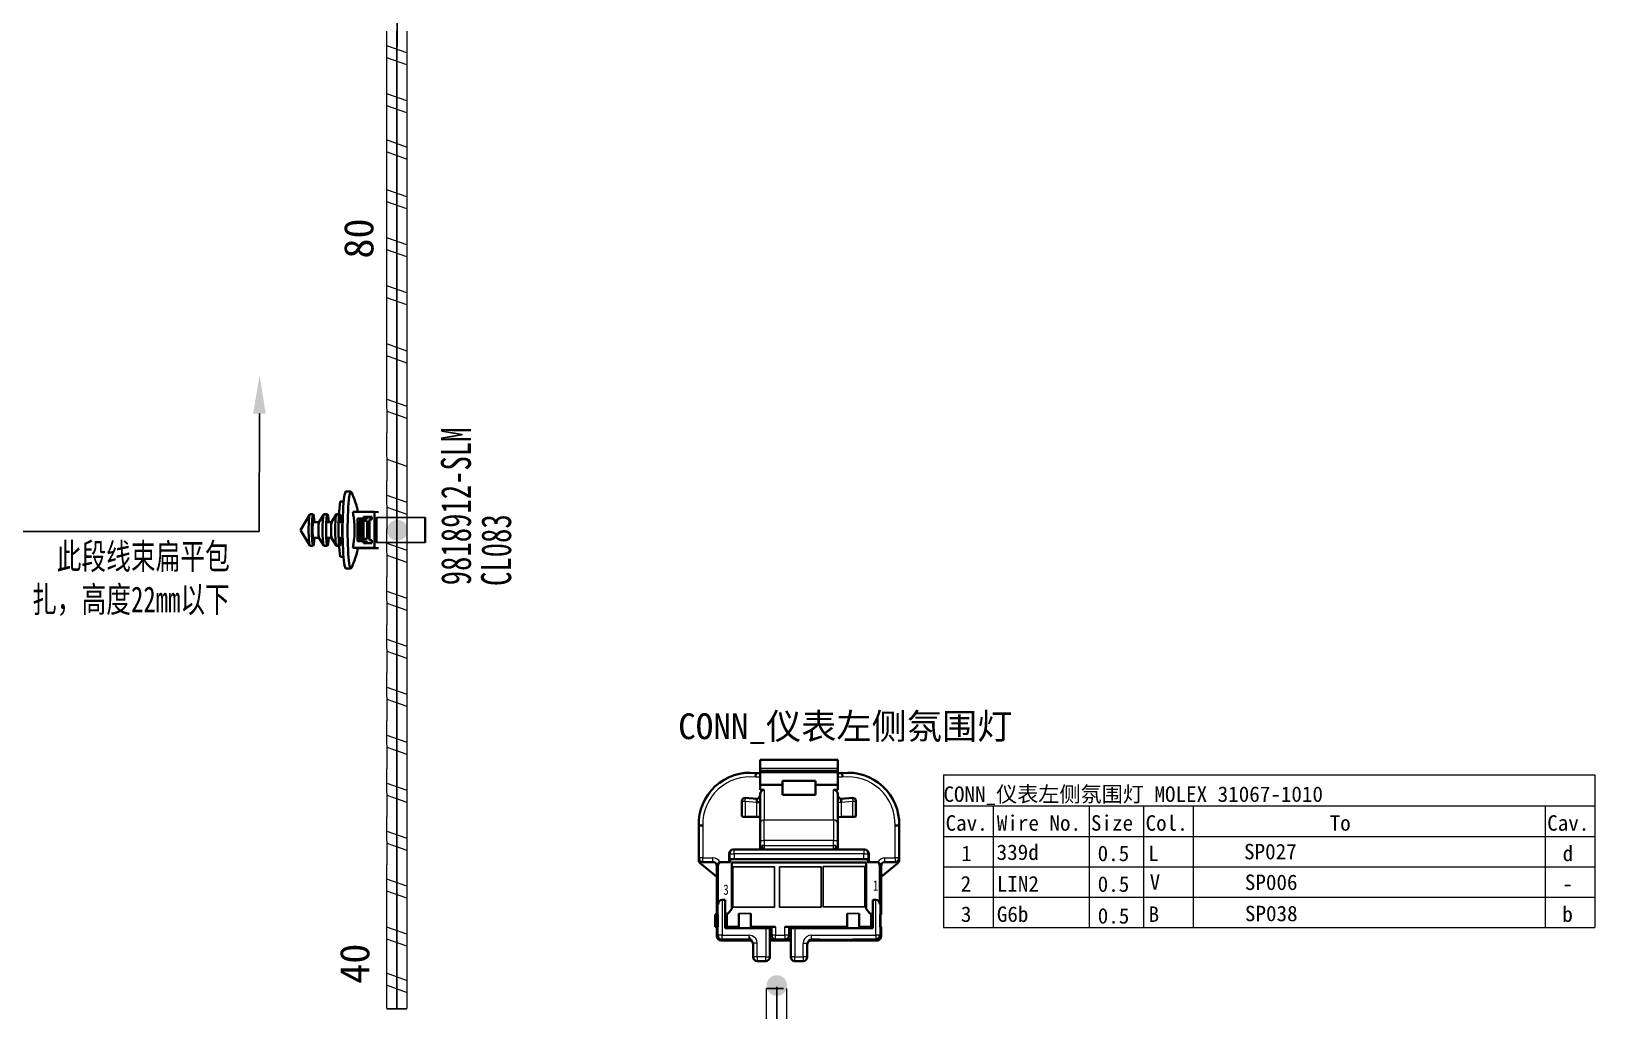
# Model space of a CAD drawing. Header units: millimetres. Extents: x 17 to 3784, y 12 to 1382.
# Drawn here: x 1144.3 to 1221, y 663.1 to 711.2 of the extents above; entities that cross this region are included whole.
import ezdxf
from ezdxf import colors
from ezdxf.entities.mleader import LeaderData, LeaderLine
from ezdxf.math import Vec2, Vec3

# ---------------------------------------------------------------- set-up
doc = ezdxf.new("R2010")
doc.units = ezdxf.units.MM
doc.layers.add('ENT', color=7, linetype='Continuous', lineweight=18)
doc.layers.add('粗实线层', color=7, linetype='Continuous', lineweight=35)
doc.styles.add('FangSong_GB2312_Style', font='simfang.ttf')
doc.styles.add('foton', font='', dxfattribs={"width": 0.7})
doc.styles.add('样式 2', font='', dxfattribs={"width": 0.75})
doc.styles.get('foton').set_extended_font_data('宋体')
doc.styles.get('样式 2').set_extended_font_data('宋体')

msp = doc.modelspace()

# ---------------------------------------------------------------- hatches: boundary and pattern name
h = msp.add_hatch(color=0)
edge = h.paths.add_edge_path(flags=0)
edge.add_arc((1162.274, 686.705), 0.507, 180, 540)
h = msp.add_hatch(color=0)
edge = h.paths.add_edge_path(flags=0)
edge.add_arc((1180.88, 664.372), 0.507, 180, 540)

# ---------------------------------------------------------------- linework, layer by layer
at = {"color": 0, "lineweight": 35, "ltscale": 0.027679}
for p, q in [((1159.991, 688.598), (1159.746, 688.598)), ((1159.991, 684.833), (1159.746, 684.833))]:
    msp.add_line(p, q, dxfattribs=at)
at = {"color": 0, "lineweight": 35, "ltscale": 0.100609}
msp.add_line((1157.518, 686.716), (1157.972, 687.483), dxfattribs=at)
at = {"color": 0, "lineweight": 35, "ltscale": 0.017883}
for p, q in [((1157.982, 687.491), (1158.141, 687.491)), ((1157.982, 685.94), (1158.141, 685.94))]:
    msp.add_line(p, q, dxfattribs=at)
at = {"color": 0, "lineweight": 35, "ltscale": 0.032245}
for p, q in [((1158.141, 687.097), (1158.426, 687.097)), ((1158.141, 686.335), (1158.426, 686.335))]:
    msp.add_line(p, q, dxfattribs=at)
at = {"color": 0, "lineweight": 35, "ltscale": 0.051179}
for p, q in [((1158.424, 687.093), (1158.655, 687.483)), ((1158.424, 686.339), (1158.655, 685.949))]:
    msp.add_line(p, q, dxfattribs=at)
at = {"color": 0, "lineweight": 35, "ltscale": 0.019769}
for p, q in [((1158.665, 687.491), (1158.84, 687.491)), ((1158.665, 685.94), (1158.84, 685.94))]:
    msp.add_line(p, q, dxfattribs=at)
at = {"color": 0, "lineweight": 35, "ltscale": 0.029858}
for p, q in [((1158.781, 687.097), (1159.046, 687.097)), ((1158.781, 686.335), (1159.046, 686.335))]:
    msp.add_line(p, q, dxfattribs=at)
at = {"color": 0, "lineweight": 35, "ltscale": 0.051177}
msp.add_line((1159.043, 687.093), (1159.274, 687.483), dxfattribs=at)
at = {"color": 0, "lineweight": 35, "ltscale": 0.01853}
msp.add_line((1159.284, 687.491), (1159.448, 687.491), dxfattribs=at)
at = {"color": 0, "lineweight": 35, "ltscale": 0.02207}
for p, q in [((1159.39, 687.097), (1159.585, 687.097)), ((1159.39, 686.335), (1159.585, 686.335))]:
    msp.add_line(p, q, dxfattribs=at)
at = {"color": 0, "lineweight": 35, "ltscale": 0.120856}
for p, q in [((1161.152, 687.606), (1160.081, 687.606)), ((1161.151, 685.834), (1160.08, 685.834))]:
    msp.add_line(p, q, dxfattribs=at)
at = {"color": 0, "lineweight": 35, "ltscale": 0.032373}
for p, q in [((1160.313, 687.274), (1160.6, 687.274)), ((1160.506, 687.265), (1160.793, 687.265))]:
    msp.add_line(p, q, dxfattribs=at)
at = {"color": 0, "lineweight": 35, "ltscale": 0.021804}
for p, q in [((1160.506, 687.265), (1160.313, 687.274)), ((1160.793, 687.354), (1160.6, 687.362)), ((1160.793, 687.265), (1160.6, 687.274)), ((1161.152, 687.606), (1161.345, 687.598)), ((1160.793, 686.158), (1160.6, 686.166)), ((1161.151, 685.834), (1161.344, 685.826))]:
    msp.add_line(p, q, dxfattribs=at)
at = {"color": 0, "lineweight": 35, "ltscale": 0.124999}
msp.add_line((1160.313, 686.166), (1160.313, 687.274), dxfattribs=at)
at = {"color": 0, "lineweight": 35, "ltscale": 0.009468}
msp.add_line((1160.474, 687.161), (1160.39, 687.16), dxfattribs=at)
at = {"color": 0, "lineweight": 35, "ltscale": 0.1}
for p, q in [((1160.39, 687.16), (1160.39, 686.274)), ((1160.784, 687.163), (1160.784, 686.277))]:
    msp.add_line(p, q, dxfattribs=at)
at = {"color": 0, "lineweight": 35, "ltscale": 0.099998}
for p, q in [((1160.474, 687.164), (1160.474, 686.278)), ((1160.584, 687.164), (1160.584, 686.278))]:
    msp.add_line(p, q, dxfattribs=at)
at = {"color": 0, "lineweight": 35, "ltscale": 0.012451}
for p, q in [((1160.584, 687.164), (1160.474, 687.164)), ((1161.019, 687.229), (1160.909, 687.229)), ((1160.584, 686.278), (1160.474, 686.278)), ((1161.019, 686.21), (1160.908, 686.21))]:
    msp.add_line(p, q, dxfattribs=at)
at = {"color": 0, "lineweight": 35, "ltscale": 0.01149}
msp.add_line((1160.506, 687.164), (1160.506, 687.265), dxfattribs=at)
at = {"color": 0, "lineweight": 35, "ltscale": 0.002181}
for p, q in [((1160.604, 687.163), (1160.584, 687.164)), ((1160.603, 686.277), (1160.584, 686.278))]:
    msp.add_line(p, q, dxfattribs=at)
at = {"color": 0, "lineweight": 35, "ltscale": 0.010001}
for p, q in [((1160.6, 687.362), (1160.6, 687.274)), ((1160.6, 686.166), (1160.599, 686.078))]:
    msp.add_line(p, q, dxfattribs=at)
at = {"color": 0, "lineweight": 35, "ltscale": 0.047321}
for p, q in [((1160.6, 687.362), (1161.019, 687.362)), ((1160.599, 686.078), (1161.019, 686.078))]:
    msp.add_line(p, q, dxfattribs=at)
at = {"color": 0, "lineweight": 35, "ltscale": 0.099999}
for p, q in [((1160.604, 687.163), (1160.603, 686.277)), ((1160.78, 687.163), (1160.78, 686.277))]:
    msp.add_line(p, q, dxfattribs=at)
at = {"color": 0, "lineweight": 35, "ltscale": 0.019922}
for p, q in [((1160.78, 687.163), (1160.604, 687.163)), ((1160.78, 686.277), (1160.603, 686.277))]:
    msp.add_line(p, q, dxfattribs=at)
at = {"color": 0, "lineweight": 35, "ltscale": 0.000439834}
msp.add_line((1160.784, 687.163), (1160.78, 687.163), dxfattribs=at)
at = {"color": 0, "lineweight": 35, "ltscale": 0.025537}
msp.add_line((1160.793, 687.354), (1161.019, 687.354), dxfattribs=at)
at = {"color": 0, "lineweight": 35, "ltscale": 0.01}
msp.add_line((1160.793, 687.354), (1160.793, 687.265), dxfattribs=at)
at = {"color": 0, "lineweight": 35, "ltscale": 0.114999}
msp.add_line((1160.908, 686.21), (1160.909, 687.229), dxfattribs=at)
at = {"color": 0, "lineweight": 35, "ltscale": 0.014999}
msp.add_line((1161.019, 687.229), (1161.019, 687.362), dxfattribs=at)
at = {"color": 0, "lineweight": 35, "ltscale": 0.199999}
msp.add_line((1161.152, 687.606), (1161.151, 685.834), dxfattribs=at)
at = {"color": 0, "lineweight": 35, "ltscale": 0.137499}
for p, q in [((1161.239, 687.326), (1161.238, 686.107)), ((1163.628, 687.329), (1163.628, 686.107))]:
    msp.add_line(p, q, dxfattribs=at)
at = {"color": 0}
for p, q in [((1163.628, 687.329), (1161.239, 687.326)), ((1163.628, 686.107), (1161.238, 686.107)), ((1179.016, 667.9), (1179.603, 667.9)), ((1184.327, 667.9), (1184.913, 667.9))]:
    msp.add_line(p, q, dxfattribs=at)
at = {"color": 0, "lineweight": 35, "ltscale": 0.10061}
msp.add_line((1157.518, 686.716), (1157.972, 685.949), dxfattribs=at)
at = {"color": 0, "lineweight": 35, "ltscale": 0.051178}
msp.add_line((1159.043, 686.339), (1159.274, 685.949), dxfattribs=at)
at = {"color": 0, "lineweight": 35, "ltscale": 0.018536}
msp.add_line((1159.284, 685.94), (1159.448, 685.94), dxfattribs=at)
at = {"color": 0, "lineweight": 35, "ltscale": 0.032379}
msp.add_line((1160.313, 686.166), (1160.6, 686.166), dxfattribs=at)
at = {"color": 0, "lineweight": 35, "ltscale": 0.113794}
msp.add_line((1160.336, 685.826), (1161.344, 685.826), dxfattribs=at)
at = {"color": 0, "lineweight": 35, "ltscale": 0.010273}
msp.add_line((1160.481, 686.275), (1160.39, 686.274), dxfattribs=at)
at = {"color": 0, "lineweight": 35, "ltscale": 0.004356}
msp.add_line((1160.39, 686.274), (1160.428, 686.272), dxfattribs=at)
at = {"color": 0, "lineweight": 35, "ltscale": 0.023842}
msp.add_line((1160.428, 686.272), (1160.64, 686.274), dxfattribs=at)
at = {"color": 0, "lineweight": 35, "ltscale": 0.001513}
msp.add_line((1160.474, 686.278), (1160.487, 686.275), dxfattribs=at)
at = {"color": 0, "lineweight": 35, "ltscale": 0.012045}
msp.add_line((1160.506, 686.166), (1160.506, 686.273), dxfattribs=at)
at = {"color": 0, "lineweight": 35, "ltscale": 0.018183}
msp.add_line((1160.623, 686.276), (1160.784, 686.277), dxfattribs=at)
at = {"color": 0, "lineweight": 35, "ltscale": 0.002853}
msp.add_line((1160.648, 686.275), (1160.623, 686.276), dxfattribs=at)
at = {"color": 0, "lineweight": 35, "ltscale": 0.000439867}
msp.add_line((1160.784, 686.277), (1160.78, 686.277), dxfattribs=at)
at = {"color": 0, "lineweight": 35, "ltscale": 0.009064}
for p, q in [((1160.793, 686.158), (1160.792, 686.078)), ((1178.492, 667.9), (1178.668, 668.136)), ((1185.262, 668.136), (1185.437, 667.9))]:
    msp.add_line(p, q, dxfattribs=at)
at = {"color": 0, "lineweight": 35, "ltscale": 0.012463}
msp.add_line((1161.019, 686.206), (1160.908, 686.21), dxfattribs=at)
at = {"color": 0, "lineweight": 35, "ltscale": 0.015}
msp.add_line((1161.019, 686.078), (1161.019, 686.21), dxfattribs=at)
at = {"color": 0, "lineweight": 35, "ltscale": 0.013396}
for p, q in [((1180.061, 675.017), (1180.061, 675.451)), ((1183.868, 675.451), (1183.868, 675.017))]:
    msp.add_line(p, q, dxfattribs=at)
at = {"color": 0, "lineweight": 35, "ltscale": 0.1175}
for p, q in [((1180.061, 675.451), (1183.868, 675.451)), ((1180.061, 674.898), (1183.868, 674.898)), ((1183.868, 674.832), (1180.061, 674.832))]:
    msp.add_line(p, q, dxfattribs=at)
at = {"color": 0, "lineweight": 35, "ltscale": 0.003671}
for p, q in [((1180.061, 675.017), (1180.061, 674.898)), ((1183.868, 674.898), (1183.868, 675.017))]:
    msp.add_line(p, q, dxfattribs=at)
at = {"color": 0, "lineweight": 13, "ltscale": 0.1175}
msp.add_line((1183.868, 675.017), (1180.061, 675.017), dxfattribs=at)
at = {"color": 0, "lineweight": 35, "ltscale": 0.002043}
for p, q in [((1180.061, 674.898), (1180.061, 674.832)), ((1183.868, 674.832), (1183.868, 674.898))]:
    msp.add_line(p, q, dxfattribs=at)
at = {"color": 0, "lineweight": 35, "ltscale": 0.001155}
for p, q in [((1180.061, 674.832), (1180.061, 674.795)), ((1183.868, 674.795), (1183.868, 674.832))]:
    msp.add_line(p, q, dxfattribs=at)
at = {"color": 0, "lineweight": 35, "ltscale": 0.00626}
for p, q in [((1179.847, 674.795), (1179.836, 674.592)), ((1184.082, 674.795), (1184.094, 674.592))]:
    msp.add_line(p, q, dxfattribs=at)
at = {"color": 0, "lineweight": 13, "ltscale": 0.006956}
for p, q in [((1180.061, 674.592), (1179.836, 674.592)), ((1184.094, 674.592), (1183.868, 674.592))]:
    msp.add_line(p, q, dxfattribs=at)
at = {"color": 0, "lineweight": 35, "ltscale": 0.006596}
for p, q in [((1179.847, 674.795), (1180.061, 674.795)), ((1183.868, 674.795), (1184.082, 674.795))]:
    msp.add_line(p, q, dxfattribs=at)
at = {"color": 0, "lineweight": 35, "ltscale": 0.00625}
for p, q in [((1180.061, 674.795), (1180.061, 674.592)), ((1183.868, 674.592), (1183.868, 674.795)), ((1180.061, 673.968), (1180.264, 673.968)), ((1183.666, 673.968), (1183.868, 673.968)), ((1180.061, 671.242), (1180.061, 671.039)), ((1183.868, 671.039), (1183.868, 671.242)), ((1178.788, 670.569), (1178.586, 670.569)), ((1185.344, 670.569), (1185.141, 670.569)), ((1181.56, 667.192), (1181.762, 667.192))]:
    msp.add_line(p, q, dxfattribs=at)
at = {"color": 0, "lineweight": 35, "ltscale": 0.019273}
for p, q in [((1180.061, 674.592), (1180.061, 673.968)), ((1183.868, 673.968), (1183.868, 674.592))]:
    msp.add_line(p, q, dxfattribs=at)
at = {"color": 0, "lineweight": 35, "ltscale": 0.033751}
msp.add_line((1181.155, 674.218), (1180.061, 674.218), dxfattribs=at)
at = {"color": 0, "lineweight": 35, "ltscale": 0.006031}
for p, q in [((1181.155, 674.218), (1181.155, 674.414)), ((1182.775, 674.414), (1182.775, 674.218))]:
    msp.add_line(p, q, dxfattribs=at)
at = {"color": 0, "lineweight": 35, "ltscale": 0.05}
for p, q in [((1182.775, 674.414), (1181.155, 674.414)), ((1181.155, 673.727), (1182.775, 673.727)), ((1182.994, 666.585), (1184.614, 666.585))]:
    msp.add_line(p, q, dxfattribs=at)
at = {"color": 0, "lineweight": 35, "ltscale": 0.015164}
for p, q in [((1181.155, 673.727), (1181.155, 674.218)), ((1182.775, 674.218), (1182.775, 673.727))]:
    msp.add_line(p, q, dxfattribs=at)
at = {"color": 0, "lineweight": 35, "ltscale": 0.033749}
msp.add_line((1182.775, 674.218), (1183.868, 674.218), dxfattribs=at)
at = {"color": 0, "lineweight": 35, "ltscale": 0.023225}
for p, q in [((1179.171, 672.665), (1179.171, 673.418)), ((1184.758, 673.418), (1184.758, 672.665))]:
    msp.add_line(p, q, dxfattribs=at)
at = {"color": 0, "lineweight": 13, "ltscale": 0.000535583}
for p, q in [((1179.171, 673.418), (1179.189, 673.418)), ((1184.741, 673.418), (1184.758, 673.418))]:
    msp.add_line(p, q, dxfattribs=at)
at = {"color": 0, "lineweight": 13, "ltscale": 0.004352}
for p, q in [((1179.189, 673.418), (1179.33, 673.418)), ((1179.33, 673.418), (1179.342, 673.558)), ((1184.588, 673.558), (1184.6, 673.418)), ((1184.6, 673.418), (1184.741, 673.418))]:
    msp.add_line(p, q, dxfattribs=at)
at = {"color": 0, "lineweight": 35, "ltscale": 0.000785726}
msp.add_line((1179.233, 673.542), (1179.215, 673.525), dxfattribs=at)
at = {"color": 0, "lineweight": 13, "ltscale": 0.023687}
for p, q in [((1179.33, 673.418), (1179.33, 672.65)), ((1184.6, 672.65), (1184.6, 673.418))]:
    msp.add_line(p, q, dxfattribs=at)
at = {"color": 0, "lineweight": 13, "ltscale": 0.017645}
for p, q in [((1179.33, 673.418), (1179.899, 673.368)), ((1184.03, 673.368), (1184.6, 673.418))]:
    msp.add_line(p, q, dxfattribs=at)
at = {"color": 0, "lineweight": 13, "ltscale": 0.000535388}
for p, q in [((1179.342, 673.558), (1179.343, 673.576)), ((1184.586, 673.576), (1184.588, 673.558))]:
    msp.add_line(p, q, dxfattribs=at)
at = {"color": 0, "lineweight": 35, "ltscale": 0.017072}
for p, q in [((1179.894, 673.527), (1179.343, 673.576)), ((1184.586, 673.576), (1184.035, 673.527))]:
    msp.add_line(p, q, dxfattribs=at)
at = {"color": 0, "lineweight": 35, "ltscale": 0.005}
msp.add_line((1179.899, 673.368), (1180.061, 673.368), dxfattribs=at)
at = {"color": 0, "lineweight": 13, "ltscale": 0.02215}
for p, q in [((1179.899, 672.65), (1179.899, 673.368)), ((1184.03, 673.368), (1184.03, 672.65))]:
    msp.add_line(p, q, dxfattribs=at)
at = {"color": 0, "lineweight": 35, "ltscale": 0.045329}
for p, q in [((1180.061, 673.763), (1180.061, 672.294)), ((1183.868, 672.294), (1183.868, 673.763))]:
    msp.add_line(p, q, dxfattribs=at)
at = {"color": 0, "lineweight": 13, "ltscale": 0.04549}
for p, q in [((1180.264, 673.968), (1180.264, 672.494)), ((1183.666, 672.494), (1183.666, 673.968))]:
    msp.add_line(p, q, dxfattribs=at)
at = {"color": 0, "lineweight": 13, "ltscale": 0.005}
msp.add_line((1183.868, 673.368), (1184.03, 673.368), dxfattribs=at)
at = {"color": 0, "lineweight": 35, "ltscale": 0.000785116}
msp.add_line((1184.715, 673.524), (1184.696, 673.542), dxfattribs=at)
at = {"color": 0, "lineweight": 35, "ltscale": 0.017578}
for p, q in [((1179.899, 672.65), (1179.33, 672.65)), ((1184.6, 672.65), (1184.03, 672.65))]:
    msp.add_line(p, q, dxfattribs=at)
at = {"color": 0, "lineweight": 35, "ltscale": 0.006251}
for p, q in [((1177.049, 672.222), (1177.252, 672.225)), ((1186.88, 672.222), (1186.678, 672.225))]:
    msp.add_line(p, q, dxfattribs=at)
at = {"color": 0, "lineweight": 35, "ltscale": 0.048997}
for p, q in [((1177.049, 670.634), (1177.049, 672.222)), ((1186.88, 672.222), (1186.88, 670.634))]:
    msp.add_line(p, q, dxfattribs=at)
at = {"color": 0, "lineweight": 13, "ltscale": 0.04909}
for p, q in [((1177.252, 672.225), (1177.252, 670.634)), ((1186.678, 670.634), (1186.678, 672.225))]:
    msp.add_line(p, q, dxfattribs=at)
at = {"color": 0, "lineweight": 35, "ltscale": 0.024679}
for p, q in [((1180.061, 671.494), (1180.061, 672.294)), ((1183.868, 672.294), (1183.868, 671.494))]:
    msp.add_line(p, q, dxfattribs=at)
at = {"color": 0, "lineweight": 13, "ltscale": 0.105}
for p, q in [((1180.264, 672.494), (1183.666, 672.494)), ((1183.666, 671.494), (1180.264, 671.494)), ((1180.264, 671.242), (1183.666, 671.242))]:
    msp.add_line(p, q, dxfattribs=at)
at = {"color": 0, "lineweight": 13, "ltscale": 0.030849}
for p, q in [((1180.264, 671.494), (1180.264, 672.494)), ((1183.666, 672.494), (1183.666, 671.494))]:
    msp.add_line(p, q, dxfattribs=at)
at = {"color": 0, "lineweight": 35, "ltscale": 0.001396}
for p, q in [((1178.788, 671.039), (1178.743, 671.039)), ((1185.187, 671.039), (1185.141, 671.039))]:
    msp.add_line(p, q, dxfattribs=at)
at = {"color": 0, "lineweight": 35, "ltscale": 0.196083}
for p, q in [((1178.788, 671.039), (1185.141, 671.039)), ((1185.141, 670.569), (1178.788, 670.569))]:
    msp.add_line(p, q, dxfattribs=at)
at = {"color": 0, "lineweight": 13, "ltscale": 0.00625}
for p, q in [((1178.788, 670.837), (1178.788, 671.039)), ((1180.061, 671.494), (1180.264, 671.494)), ((1183.666, 671.494), (1183.868, 671.494)), ((1185.141, 671.039), (1185.141, 670.837)), ((1177.252, 670.634), (1177.049, 670.634)), ((1177.252, 670.432), (1177.252, 670.634)), ((1177.746, 670.432), (1177.746, 670.634)), ((1178.586, 670.837), (1178.788, 670.837)), ((1185.141, 670.837), (1185.344, 670.837)), ((1186.183, 670.432), (1186.183, 670.634)), ((1186.678, 670.634), (1186.678, 670.432)), ((1186.88, 670.634), (1186.678, 670.634)), ((1178.198, 666.843), (1177.995, 666.843)), ((1178.198, 666.64), (1178.198, 666.843)), ((1179.527, 666.64), (1179.527, 666.843)), ((1180.819, 666.843), (1180.617, 666.843)), ((1180.819, 666.64), (1180.819, 666.843)), ((1181.479, 666.843), (1181.276, 666.843)), ((1181.276, 666.843), (1181.276, 666.64)), ((1182.37, 666.438), (1182.167, 666.438)), ((1182.572, 666.64), (1182.572, 666.843)), ((1185.732, 666.843), (1185.732, 666.64)), ((1179.915, 665.774), (1179.915, 665.571)), ((1180.337, 665.571), (1180.337, 665.774)), ((1181.762, 665.774), (1181.56, 665.774)), ((1181.762, 665.571), (1181.762, 665.774)), ((1182.167, 665.774), (1182.167, 665.571)), ((1182.37, 665.774), (1182.167, 665.774))]:
    msp.add_line(p, q, dxfattribs=at)
at = {"color": 0, "lineweight": 35, "ltscale": 0.007788}
for p, q in [((1180.061, 671.242), (1180.061, 671.494)), ((1183.868, 671.494), (1183.868, 671.242))]:
    msp.add_line(p, q, dxfattribs=at)
at = {"color": 0, "lineweight": 13, "ltscale": 0.003906}
for p, q in [((1180.151, 671.129), (1180.061, 671.039)), ((1183.779, 671.129), (1183.868, 671.039))]:
    msp.add_line(p, q, dxfattribs=at)
at = {"color": 0, "lineweight": 35, "ltscale": 0.002527}
msp.add_line((1180.155, 671.242), (1180.14, 671.161), dxfattribs=at)
at = {"color": 0, "lineweight": 13, "ltscale": 0.00336}
msp.add_line((1180.264, 671.242), (1180.155, 671.242), dxfattribs=at)
at = {"color": 0, "lineweight": 13, "ltscale": 0.007788}
for p, q in [((1180.264, 671.494), (1180.264, 671.242)), ((1183.666, 671.242), (1183.666, 671.494))]:
    msp.add_line(p, q, dxfattribs=at)
at = {"color": 0, "lineweight": 13, "ltscale": 0.004419}
for p, q in [((1180.264, 671.242), (1180.264, 671.099)), ((1183.666, 671.099), (1183.666, 671.242))]:
    msp.add_line(p, q, dxfattribs=at)
at = {"color": 0, "lineweight": 13, "ltscale": 0.001831}
for p, q in [((1180.264, 671.099), (1180.264, 671.039)), ((1183.666, 671.039), (1183.666, 671.099))]:
    msp.add_line(p, q, dxfattribs=at)
at = {"color": 0, "lineweight": 13, "ltscale": 0.002579}
msp.add_line((1183.749, 671.242), (1183.666, 671.242), dxfattribs=at)
at = {"color": 0, "lineweight": 35, "ltscale": 0.003291}
for p, q in [((1177.049, 670.634), (1177.049, 670.528)), ((1186.88, 670.528), (1186.88, 670.634))]:
    msp.add_line(p, q, dxfattribs=at)
at = {"color": 0, "lineweight": 35, "ltscale": 0.032576}
for p, q in [((1177.94, 669.702), (1177.123, 670.371)), ((1186.806, 670.371), (1185.99, 669.702))]:
    msp.add_line(p, q, dxfattribs=at)
at = {"color": 0, "lineweight": 13, "ltscale": 0.015265}
for p, q in [((1177.252, 670.634), (1177.746, 670.634)), ((1186.183, 670.634), (1186.678, 670.634))]:
    msp.add_line(p, q, dxfattribs=at)
at = {"color": 0, "lineweight": 35, "ltscale": 0.015265}
for p, q in [((1177.746, 670.432), (1177.252, 670.432)), ((1186.678, 670.432), (1186.183, 670.432))]:
    msp.add_line(p, q, dxfattribs=at)
at = {"color": 0, "lineweight": 13, "ltscale": 0.000285339}
for p, q in [((1177.949, 670.229), (1177.94, 670.229)), ((1185.99, 670.229), (1185.981, 670.229))]:
    msp.add_line(p, q, dxfattribs=at)
at = {"color": 0, "lineweight": 35, "ltscale": 0.016276}
for p, q in [((1177.94, 670.229), (1177.94, 669.702)), ((1185.99, 669.702), (1185.99, 670.229))]:
    msp.add_line(p, q, dxfattribs=at)
at = {"color": 0, "lineweight": 13, "ltscale": 0.001343}
for p, q in [((1177.993, 670.229), (1177.95, 670.229)), ((1185.98, 670.229), (1185.936, 670.229))]:
    msp.add_line(p, q, dxfattribs=at)
at = {"color": 0, "lineweight": 35, "ltscale": 0.0575}
for p, q in [((1177.993, 668.366), (1177.993, 670.229)), ((1185.936, 668.366), (1185.936, 670.229))]:
    msp.add_line(p, q, dxfattribs=at)
at = {"color": 0, "lineweight": 35, "ltscale": 0.001343}
for p, q in [((1178.196, 670.432), (1178.152, 670.432)), ((1185.777, 670.432), (1185.734, 670.432))]:
    msp.add_line(p, q, dxfattribs=at)
at = {"color": 0, "lineweight": 35, "ltscale": 0.011972}
for p, q in [((1178.584, 670.432), (1178.196, 670.432)), ((1185.734, 670.432), (1185.346, 670.432))]:
    msp.add_line(p, q, dxfattribs=at)
at = {"color": 0, "lineweight": 35, "ltscale": 0.0125}
for p, q in [((1178.54, 670.837), (1178.54, 670.432)), ((1185.389, 670.432), (1185.389, 670.837)), ((1182.167, 665.571), (1181.762, 665.571))]:
    msp.add_line(p, q, dxfattribs=at)
at = {"color": 0, "lineweight": 13, "ltscale": 0.001396}
for p, q in [((1178.586, 670.837), (1178.54, 670.837)), ((1185.389, 670.837), (1185.344, 670.837))]:
    msp.add_line(p, q, dxfattribs=at)
at = {"color": 0, "lineweight": 35, "ltscale": 0.00425}
for p, q in [((1178.584, 670.569), (1178.584, 670.432)), ((1185.346, 670.569), (1185.346, 670.432))]:
    msp.add_line(p, q, dxfattribs=at)
at = {"color": 0, "lineweight": 13, "ltscale": 0.00825}
for p, q in [((1178.586, 670.569), (1178.586, 670.837)), ((1178.788, 670.837), (1178.788, 670.569)), ((1185.141, 670.569), (1185.141, 670.837)), ((1185.344, 670.837), (1185.344, 670.569))]:
    msp.add_line(p, q, dxfattribs=at)
at = {"color": 0, "lineweight": 35, "ltscale": 0.070128}
for p, q in [((1178.668, 668.136), (1178.668, 670.408)), ((1185.262, 668.136), (1185.262, 670.408))]:
    msp.add_line(p, q, dxfattribs=at)
at = {"color": 0, "lineweight": 35, "ltscale": 0.203499}
msp.add_line((1185.262, 670.408), (1178.668, 670.408), dxfattribs=at)
at = {"color": 0, "lineweight": 13, "ltscale": 0.196083}
msp.add_line((1185.141, 670.837), (1178.788, 670.837), dxfattribs=at)
at = {"color": 0, "lineweight": 35, "ltscale": 0.056888}
for p, q in [((1177.94, 669.702), (1177.94, 667.859)), ((1185.99, 667.859), (1185.99, 669.702))]:
    msp.add_line(p, q, dxfattribs=at)
at = {"color": 0, "lineweight": 13, "ltscale": 0.047015}
for p, q in [((1177.995, 666.843), (1177.995, 668.366)), ((1185.934, 668.366), (1185.934, 666.843))]:
    msp.add_line(p, q, dxfattribs=at)
at = {"color": 0, "lineweight": 35, "ltscale": 0.004503}
for p, q in [((1178.198, 668.569), (1178.344, 668.569)), ((1185.732, 668.569), (1185.586, 668.569))]:
    msp.add_line(p, q, dxfattribs=at)
at = {"color": 0, "lineweight": 13, "ltscale": 0.053265}
for p, q in [((1178.198, 668.569), (1178.198, 666.843)), ((1185.732, 666.843), (1185.732, 668.569))]:
    msp.add_line(p, q, dxfattribs=at)
at = {"color": 0, "lineweight": 35, "ltscale": 0.0425}
for p, q in [((1178.344, 668.569), (1178.344, 667.192)), ((1185.586, 668.569), (1185.586, 667.192))]:
    msp.add_line(p, q, dxfattribs=at)
at = {"color": 0, "lineweight": 35, "ltscale": 0.01975}
for p, q in [((1178.425, 667.9), (1178.425, 667.26)), ((1179.016, 667.9), (1179.016, 667.26)), ((1179.603, 667.26), (1179.603, 667.9)), ((1184.327, 667.26), (1184.327, 667.9)), ((1184.913, 667.9), (1184.913, 667.26)), ((1185.505, 667.9), (1185.505, 667.26))]:
    msp.add_line(p, q, dxfattribs=at)
at = {"color": 0, "lineweight": 35, "ltscale": 0.002078}
for p, q in [((1178.425, 667.9), (1178.492, 667.9)), ((1185.505, 667.9), (1185.437, 667.9))]:
    msp.add_line(p, q, dxfattribs=at)
at = {"color": 0, "lineweight": 35, "ltscale": 0.0025}
msp.add_line((1177.939, 667.859), (1177.858, 667.857), dxfattribs=at)
at = {"color": 0, "lineweight": 35, "ltscale": 0.018406}
msp.add_line((1177.858, 667.26), (1177.858, 667.857), dxfattribs=at)
at = {"color": 0, "lineweight": 35, "ltscale": 0.002499}
msp.add_line((1177.939, 667.26), (1177.858, 667.26), dxfattribs=at)
at = {"color": 0, "lineweight": 35, "ltscale": 0.001321}
for p, q in [((1177.982, 667.859), (1177.939, 667.859)), ((1177.939, 667.26), (1177.982, 667.26)), ((1185.991, 667.859), (1185.948, 667.859)), ((1185.948, 667.26), (1185.991, 667.26))]:
    msp.add_line(p, q, dxfattribs=at)
at = {"color": 0, "lineweight": 13, "ltscale": 0.018461}
for p, q in [((1177.939, 667.859), (1177.939, 667.26)), ((1185.991, 667.26), (1185.991, 667.859))]:
    msp.add_line(p, q, dxfattribs=at)
at = {"color": 0, "lineweight": 35, "ltscale": 0.014598}
for p, q in [((1177.94, 667.26), (1177.94, 666.787)), ((1185.99, 666.787), (1185.99, 667.26))]:
    msp.add_line(p, q, dxfattribs=at)
at = {"color": 0, "lineweight": 35, "ltscale": 0.018471}
for p, q in [((1177.982, 667.859), (1177.982, 667.26)), ((1185.948, 667.26), (1185.948, 667.859))]:
    msp.add_line(p, q, dxfattribs=at)
at = {"color": 0, "lineweight": 35, "ltscale": 0.061501}
msp.add_line((1180.337, 667.192), (1178.344, 667.192), dxfattribs=at)
at = {"color": 0, "lineweight": 35, "ltscale": 0.018251}
for p, q in [((1178.425, 667.26), (1179.016, 667.26)), ((1184.913, 667.26), (1185.505, 667.26))]:
    msp.add_line(p, q, dxfattribs=at)
at = {"color": 0, "lineweight": 35, "ltscale": 0.037552}
msp.add_line((1179.603, 667.26), (1180.819, 667.26), dxfattribs=at)
at = {"color": 0, "lineweight": 35, "ltscale": 0.006}
msp.add_line((1180.531, 667.192), (1180.337, 667.192), dxfattribs=at)
at = {"color": 0, "lineweight": 13, "ltscale": 0.04375}
for p, q in [((1180.337, 667.192), (1180.337, 665.774)), ((1181.762, 667.192), (1181.762, 665.774))]:
    msp.add_line(p, q, dxfattribs=at)
at = {"color": 0, "lineweight": 35, "ltscale": 0.04375}
for p, q in [((1180.531, 667.192), (1180.531, 665.774)), ((1181.56, 665.774), (1181.56, 667.192))]:
    msp.add_line(p, q, dxfattribs=at)
at = {"color": 0, "lineweight": 35, "ltscale": 0.01289}
for p, q in [((1180.617, 666.843), (1180.617, 667.26)), ((1181.479, 667.26), (1181.479, 666.843))]:
    msp.add_line(p, q, dxfattribs=at)
at = {"color": 0, "lineweight": 13, "ltscale": 0.01289}
for p, q in [((1180.819, 667.26), (1180.819, 666.843)), ((1181.276, 666.843), (1181.276, 667.26))]:
    msp.add_line(p, q, dxfattribs=at)
at = {"color": 0, "lineweight": 35, "ltscale": 0.094153}
msp.add_line((1181.276, 667.26), (1184.327, 667.26), dxfattribs=at)
at = {"color": 0, "lineweight": 35, "ltscale": 0.117999}
msp.add_line((1185.586, 667.192), (1181.762, 667.192), dxfattribs=at)
at = {"color": 0, "lineweight": 13, "ltscale": 0.002415}
for p, q in [((1177.995, 666.843), (1177.94, 666.787)), ((1178.142, 666.585), (1178.198, 666.64)), ((1185.732, 666.64), (1185.787, 666.585)), ((1185.99, 666.787), (1185.934, 666.843))]:
    msp.add_line(p, q, dxfattribs=at)
at = {"color": 0, "lineweight": 35, "ltscale": 0.042723}
msp.add_line((1178.142, 666.585), (1179.527, 666.585), dxfattribs=at)
at = {"color": 0, "lineweight": 13, "ltscale": 0.041016}
for p, q in [((1178.198, 666.843), (1179.527, 666.843)), ((1179.527, 666.64), (1178.198, 666.64))]:
    msp.add_line(p, q, dxfattribs=at)
at = {"color": 0, "lineweight": 13, "ltscale": 0.001708}
for p, q in [((1179.527, 666.64), (1179.527, 666.585)), ((1182.572, 666.64), (1182.572, 666.585))]:
    msp.add_line(p, q, dxfattribs=at)
at = {"color": 0, "lineweight": 13, "ltscale": 0.006}
for p, q in [((1179.915, 666.446), (1179.721, 666.446)), ((1179.915, 665.774), (1179.721, 665.774)), ((1180.337, 665.774), (1180.531, 665.774))]:
    msp.add_line(p, q, dxfattribs=at)
at = {"color": 0, "lineweight": 35, "ltscale": 0.020738}
msp.add_line((1179.721, 665.774), (1179.721, 666.446), dxfattribs=at)
at = {"color": 0, "lineweight": 13, "ltscale": 0.020738}
msp.add_line((1179.915, 665.774), (1179.915, 666.446), dxfattribs=at)
at = {"color": 0, "lineweight": 35, "ltscale": 0.008899}
msp.add_line((1180.531, 666.639), (1180.819, 666.639), dxfattribs=at)
at = {"color": 0, "lineweight": 35, "ltscale": 0.031749}
msp.add_line((1180.531, 666.585), (1181.56, 666.585), dxfattribs=at)
at = {"color": 0, "lineweight": 13, "ltscale": 0.014101}
for p, q in [((1180.819, 666.843), (1181.276, 666.843)), ((1181.276, 666.64), (1180.819, 666.64))]:
    msp.add_line(p, q, dxfattribs=at)
at = {"color": 0, "lineweight": 35, "ltscale": 0.008751}
msp.add_line((1181.276, 666.639), (1181.56, 666.639), dxfattribs=at)
at = {"color": 0, "lineweight": 13, "ltscale": 0.020486}
msp.add_line((1182.167, 665.774), (1182.167, 666.438), dxfattribs=at)
at = {"color": 0, "lineweight": 35, "ltscale": 0.020486}
msp.add_line((1182.37, 666.438), (1182.37, 665.774), dxfattribs=at)
at = {"color": 0, "lineweight": 13, "ltscale": 0.012999}
for p, q in [((1182.572, 666.843), (1182.994, 666.843)), ((1182.994, 666.64), (1182.572, 666.64))]:
    msp.add_line(p, q, dxfattribs=at)
at = {"color": 0, "lineweight": 35, "ltscale": 0.012999}
msp.add_line((1182.572, 666.585), (1182.994, 666.585), dxfattribs=at)
at = {"color": 0, "lineweight": 13, "ltscale": 0.05}
for p, q in [((1182.994, 666.843), (1184.614, 666.843)), ((1182.994, 666.64), (1184.614, 666.64))]:
    msp.add_line(p, q, dxfattribs=at)
at = {"color": 0, "lineweight": 13, "ltscale": 0.034512}
msp.add_line((1184.614, 666.843), (1185.732, 666.843), dxfattribs=at)
at = {"color": 0, "lineweight": 13, "ltscale": 0.034515}
msp.add_line((1185.732, 666.64), (1184.614, 666.64), dxfattribs=at)
at = {"color": 0, "lineweight": 35, "ltscale": 0.036223}
msp.add_line((1184.614, 666.585), (1185.787, 666.585), dxfattribs=at)
at = {"color": 0, "lineweight": 13, "ltscale": 0.006248}
msp.add_line((1185.934, 666.843), (1185.732, 666.843), dxfattribs=at)
at = {"color": 0, "lineweight": 35, "ltscale": 0.000249481}
for p, q in [((1179.721, 665.774), (1179.721, 665.766)), ((1180.531, 665.774), (1180.531, 665.766))]:
    msp.add_line(p, q, dxfattribs=at)
at = {"color": 0, "lineweight": 13, "ltscale": 0.013}
msp.add_line((1180.337, 665.774), (1179.915, 665.774), dxfattribs=at)
at = {"color": 0, "lineweight": 13, "ltscale": 0.0125}
msp.add_line((1181.762, 665.774), (1182.167, 665.774), dxfattribs=at)
at = {"color": 0, "lineweight": 35, "ltscale": 0.013}
msp.add_line((1180.337, 665.571), (1179.915, 665.571), dxfattribs=at)
for p, q in [((1180.374, 664.228), (1181.203, 664.228)), ((1180.877, 664.301), (1180.877, 647.29)), ((1161.746, 663.235), (1162.735, 663.235))]:
    msp.add_line(p, q)
at = {"color": 7, "linetype": 'Continuous', "lineweight": 25}
for points in [[(1162.252, 710.428), (1162.252, 734.724)], [(1162.25, 711.185), (1162.25, 693.845)], [(1162.25, 669.549), (1162.25, 693.845)], [(1162.25, 670.308), (1162.25, 663.206)]]:
    msp.add_lwpolyline(points, dxfattribs=at)
at = {"color": 7, "linetype": 'Continuous', "lineweight": 0}
for points in [[(1161.759, 708.824), (1161.759, 711.179)], [(1162.74, 711.179), (1162.74, 708.824)], [(1162.74, 710.119), (1161.759, 710.472)], [(1162.74, 709.531), (1161.759, 709.884)], [(1161.759, 706.47), (1161.759, 708.824)], [(1162.74, 708.824), (1162.74, 706.47)], [(1162.74, 707.765), (1161.759, 708.118)], [(1162.74, 707.176), (1161.759, 707.529)], [(1161.759, 704.116), (1161.759, 706.47)], [(1162.74, 706.47), (1162.74, 704.116)], [(1162.721, 705.498), (1161.74, 705.851)], [(1162.721, 704.909), (1161.74, 705.263)], [(1161.759, 701.761), (1161.759, 704.116)], [(1162.74, 704.116), (1162.74, 701.761)], [(1162.74, 703.056), (1161.759, 703.409)], [(1162.74, 702.467), (1161.759, 702.821)], [(1161.759, 699.407), (1161.759, 701.761)], [(1162.74, 701.761), (1162.74, 699.407)], [(1162.74, 700.702), (1161.759, 701.055)], [(1162.74, 700.113), (1161.759, 700.466)], [(1161.759, 696.044), (1161.759, 699.407)], [(1162.74, 699.407), (1162.74, 695.964)], [(1162.74, 698.347), (1161.759, 698.701)], [(1162.74, 697.759), (1161.759, 698.112)], [(1162.728, 695.493), (1161.747, 695.846)], [(1161.759, 693.845), (1161.759, 696.199)], [(1162.74, 696.199), (1162.74, 693.845)], [(1162.728, 694.905), (1161.747, 695.258)], [(1161.76, 691.49), (1161.759, 693.845)], [(1162.739, 693.845), (1162.74, 691.49)], [(1161.759, 693.138), (1162.74, 692.786)], [(1161.759, 692.55), (1162.74, 692.197)], [(1161.76, 689.136), (1161.759, 691.49)], [(1162.739, 691.49), (1162.74, 689.136)], [(1161.759, 690.195), (1162.74, 689.842)], [(1161.76, 686.782), (1161.759, 689.136)], [(1162.739, 689.136), (1162.74, 686.782)], [(1161.759, 688.43), (1162.74, 688.077)], [(1161.759, 687.841), (1162.74, 687.488)], [(1161.76, 684.427), (1161.759, 686.782)], [(1162.739, 686.782), (1162.74, 684.427)], [(1161.759, 686.075), (1162.74, 685.722)], [(1161.759, 685.487), (1162.74, 685.134)], [(1161.76, 682.073), (1161.759, 684.427)], [(1162.739, 684.427), (1162.74, 682.073)], [(1161.759, 683.721), (1162.74, 683.368)], [(1161.759, 683.132), (1162.74, 682.779)], [(1161.76, 679.719), (1161.759, 682.073)], [(1162.739, 682.073), (1162.74, 679.719)], [(1161.759, 681.367), (1162.74, 681.013)], [(1161.759, 680.778), (1162.74, 680.425)], [(1161.76, 677.364), (1161.759, 679.719)], [(1162.739, 679.719), (1162.74, 677.364)], [(1161.759, 679.012), (1162.74, 678.659)], [(1161.759, 678.424), (1162.74, 678.071)], [(1161.76, 675.01), (1161.759, 677.364)], [(1162.739, 677.364), (1162.74, 675.01)], [(1161.759, 676.658), (1162.74, 676.305)], [(1161.759, 676.069), (1162.74, 675.716)], [(1161.76, 672.656), (1161.759, 675.01)], [(1162.739, 675.01), (1162.74, 672.656)], [(1161.759, 674.304), (1162.74, 673.95)], [(1161.759, 673.715), (1162.74, 673.362)], [(1161.76, 670.301), (1161.759, 672.656)], [(1162.739, 672.656), (1162.74, 670.301)], [(1161.759, 671.949), (1162.74, 671.596)], [(1161.759, 671.361), (1162.74, 671.007)], [(1161.759, 667.948), (1161.759, 670.302)], [(1162.74, 670.302), (1162.74, 667.948)], [(1162.74, 669.242), (1161.759, 669.596)], [(1162.74, 668.654), (1161.759, 669.007)], [(1161.759, 665.593), (1161.759, 667.948)], [(1162.74, 667.948), (1162.74, 665.593)], [(1162.74, 666.888), (1161.759, 667.241)], [(1162.74, 666.3), (1161.759, 666.653)], [(1162.721, 664.621), (1161.74, 664.974)], [(1161.759, 663.239), (1161.759, 665.593)], [(1162.74, 665.593), (1162.74, 663.239)], [(1162.721, 664.033), (1161.74, 664.386)], [(1180.378, 661.872), (1180.376, 664.227)], [(1181.356, 664.227), (1181.357, 661.872)]]:
    msp.add_lwpolyline(points, dxfattribs=at)
at = {"color": 7, "linetype": 'Continuous', "lineweight": 13}
for points in [[(1162.25, 711.176), (1162.25, 693.845)], [(1162.25, 693.845), (1162.25, 670.334)], [(1189.052, 674.711), (1220.994, 674.711)], [(1189.052, 674.711), (1189.052, 667.215)], [(1220.994, 674.711), (1220.994, 667.215)], [(1189.052, 673.181), (1220.994, 673.181)], [(1191.485, 673.181), (1191.485, 667.215)], [(1196.194, 673.181), (1196.194, 667.215)], [(1198.863, 673.181), (1198.863, 667.215)], [(1201.296, 673.181), (1201.296, 667.215)], [(1218.561, 673.181), (1218.561, 667.215)], [(1189.052, 671.689), (1220.994, 671.689)], [(1162.25, 670.299), (1162.25, 663.206)], [(1189.052, 670.198), (1220.994, 670.198)], [(1189.052, 668.707), (1220.994, 668.707)], [(1189.052, 667.215), (1220.994, 667.215)]]:
    msp.add_lwpolyline(points, dxfattribs=at)
at = {"color": 0, "lineweight": 35}
for points in [[(1160.336, 685.828), (1160.336, 685.828), (1160.335, 685.829), (1160.329, 685.829), (1160.08, 685.834)], [(1180.061, 673.711), (1180.052, 673.656), (1179.98, 673.557), (1179.937, 673.534), (1179.894, 673.527)], [(1183.868, 673.711), (1183.878, 673.655), (1183.951, 673.555), (1183.993, 673.533), (1184.035, 673.527)], [(1179.899, 672.65), (1179.97, 672.647), (1180.043, 672.634), (1180.055, 672.628), (1180.059, 672.625), (1180.061, 672.622), (1180.061, 672.62)], [(1184.03, 672.65), (1183.902, 672.638), (1183.877, 672.629), (1183.871, 672.626), (1183.869, 672.624), (1183.868, 672.62)], [(1180.14, 671.161), (1180.114, 671.136), (1180.1, 671.127), (1180.093, 671.124), (1180.083, 671.124), (1180.075, 671.129), (1180.071, 671.135), (1180.066, 671.151), (1180.061, 671.242)], [(1183.79, 671.168), (1183.764, 671.193), (1183.749, 671.242)], [(1183.79, 671.168), (1183.802, 671.161), (1183.823, 671.144), (1183.836, 671.136), (1183.842, 671.133), (1183.85, 671.133), (1183.856, 671.138), (1183.86, 671.143), (1183.864, 671.156), (1183.868, 671.221), (1183.868, 671.242)]]:
    msp.add_lwpolyline(points, dxfattribs=at)
at = {"color": 0, "lineweight": 13}
for points in [[(1180.264, 671.099), (1180.228, 671.104), (1180.151, 671.129)], [(1183.666, 671.099), (1183.732, 671.109), (1183.779, 671.129)], [(1179.915, 666.446), (1179.893, 666.575), (1179.826, 666.694), (1179.667, 666.81), (1179.527, 666.843)], [(1179.721, 666.446), (1179.691, 666.55), (1179.613, 666.623), (1179.54, 666.75), (1179.527, 666.843)], [(1182.572, 666.843), (1182.449, 666.821), (1182.338, 666.761), (1182.249, 666.672), (1182.189, 666.561), (1182.167, 666.438)]]:
    msp.add_lwpolyline(points, dxfattribs=at)
at = {"color": 0}
for points in [[(1183.154, 670.204), (1185.191, 670.204), (1185.191, 668.228), (1183.154, 668.228)], [(1178.729, 670.194), (1180.767, 670.194), (1180.767, 668.218), (1178.729, 668.218)], [(1181.014, 670.191), (1183.052, 670.191), (1183.052, 668.215), (1181.014, 668.215)]]:
    msp.add_lwpolyline(points, close=True, dxfattribs=at)
at = {"color": 0, "lineweight": 35}
for centre, radius, start, end in [((1155.996, 686.716), 4.43, 11.59256, 24.68064), ((1155.867, 686.721), 4.305, 348.10641, 8.06008), ((1155.869, 686.721), 4.303, 8.06077, 11.8594), ((1155.996, 686.716), 4.43, 335.32043, 348.44492), ((1179.564, 672.295), 2.516, 83.52759, 181.6667), ((1184.366, 672.295), 2.516, 358.33332, 96.47241), ((1179.32, 673.419), 0.149, 134.96086, 180.30611), ((1179.326, 673.44), 0.137, 82.56909, 132.16562), ((1176.895, 673.365), 3.004, 0.05076, 3.09233), ((1180.265, 673.764), 0.204, 90.43284, 180.4214), ((1183.664, 673.764), 0.204, 359.64113, 89.50296), ((1187.035, 673.365), 3.004, 176.90768, 179.94924), ((1184.6, 673.427), 0.149, 49.96087, 95.30611), ((1184.622, 673.424), 0.137, 357.56909, 47.16563), ((1179.32, 673.415), 0.764, 258.79903, 270.75024), ((1184.61, 673.415), 0.765, 269.25374, 281.1978), ((1178.743, 670.837), 0.203, 90.06504, 179.93431), ((1185.186, 670.837), 0.203, 0.06569, 89.93496), ((1177.252, 670.634), 0.203, 180.00001, 270), ((1177.252, 670.528), 0.203, 179.99999, 230.65854), ((1177.737, 670.229), 0.203, 0.00043, 89.99915), ((1178.153, 670.228), 0.204, 104.78014, 179.60556), ((1178.196, 670.229), 0.203, 89.99969, 179.99968), ((1178.152, 670.229), 0.203, 90.00271, 104.70025), ((1185.734, 670.229), 0.203, 0.00032, 90.00031), ((1185.777, 670.229), 0.203, 75.29951, 89.99737), ((1185.777, 670.228), 0.204, 0.39063, 75.22065), ((1186.192, 670.229), 0.203, 90.00031, 179.99957), ((1186.678, 670.634), 0.203, 270, 0), ((1186.678, 670.528), 0.203, 309.34146, 0), ((1178.196, 668.366), 0.203, 90.06505, 179.93433), ((1178.199, 668.365), 0.204, 90.18854, 179.70571), ((1185.731, 668.365), 0.204, 0.29365, 89.81204), ((1185.734, 668.366), 0.203, 0.06569, 89.93496), ((1178.142, 666.787), 0.203, 179.99999, 269.9989), ((1179.527, 666.391), 0.194, 0.00001, 90), ((1180.82, 666.841), 0.203, 180.06506, 269.93433), ((1181.276, 666.841), 0.203, 270.06569, 359.93496), ((1182.572, 666.382), 0.203, 120.00002, 179.99972), ((1182.586, 666.348), 0.239, 102.85315, 118.73899), ((1182.572, 666.382), 0.203, 90.00414, 101.2471), ((1185.787, 666.787), 0.203, 269.99913, 0.00189), ((1179.915, 665.766), 0.194, 180.00001, 270), ((1180.337, 665.766), 0.194, 270, 0), ((1181.762, 665.774), 0.203, 180.00001, 270), ((1182.167, 665.774), 0.203, 270, 0)]:
    msp.add_arc(centre, radius, start, end, dxfattribs=at)
at = {"color": 0, "lineweight": 13}
for centre, radius, start, end in [((1179.564, 672.295), 2.313, 83.24977, 181.73816), ((1184.366, 672.295), 2.313, 358.26184, 96.75023), ((1179.419, 673.418), 0.23, 152.40286, 179.96572), ((1179.321, 673.333), 0.226, 84.73842, 112.7895), ((1184.608, 673.329), 0.23, 67.40286, 94.96572), ((1184.515, 673.419), 0.226, 359.7391, 27.7916), ((1180.057, 671.116), 0.0947, 8.00469, 28.89128), ((1183.963, 671.098), 0.187, 158.03178, 170.4911), ((1177.746, 670.229), 0.405, 28.94152, 89.98149), ((1177.746, 670.229), 0.203, 0.00025, 90.00094), ((1186.183, 670.229), 0.405, 90.01915, 151.05835), ((1186.183, 670.229), 0.203, 89.99904, 179.99968), ((1178.198, 666.843), 0.203, 180.00127, 269.99856), ((1179.527, 666.446), 0.194, 0.00023, 90.00016), ((1182.572, 666.438), 0.203, 90.00169, 180.00002), ((1182.572, 666.382), 0.203, 101.25266, 120.0009)]:
    msp.add_arc(centre, radius, start, end, dxfattribs=at)
at = {"color": 0, "lineweight": 35}
for centre, major_axis, ratio, start_param, end_param in [((1159.746, 686.716), (0, 1.883), 0.087133, 0, 1.067052), ((1159.991, 686.716), (0, -1.883), 0.087133, 3.141636, 4.208645), ((1159.991, 686.716), (0, -1.883), 0.087133, 2.954112, 3.141636), ((1157.982, 686.716), (0, 0.775), 0.087133, 0.14609, 2.995504), ((1157.982, 686.716), (0, 0.775), 0.087133, 6.283145, 6.429275), ((1158.141, 686.716), (0, 0.775), 0.087133, 6.283145, 9.424737), ((1158.141, 686.716), (0, 0.381), 0.087133, 6.283145, 7.350238), ((1158.141, 686.716), (0, 0.775), 0.087133, 5.225993, 6.283145), ((1158.429, 686.716), (0, 0.381), 0.087133, 0.14609, 2.995504), ((1158.665, 686.716), (0, 0.775), 0.087133, 0.14609, 2.995504), ((1158.665, 686.716), (0, 0.775), 0.087133, 6.283145, 6.429275), ((1158.84, 686.716), (0, 0.775), 0.087133, 0.14609, 2.995504), ((1158.84, 686.716), (0, 0.775), 0.087133, 6.283145, 6.429275), ((1158.84, 686.716), (0, 0.775), 0.087133, 5.225993, 6.283145), ((1159.048, 686.716), (0, 0.381), 0.087133, 0.14609, 2.995504), ((1159.284, 686.716), (0, 0.775), 0.087133, 0.14609, 2.995504), ((1159.284, 686.716), (0, 0.775), 0.087133, 6.283145, 6.429275), ((1159.448, 686.716), (0, 0.775), 0.087133, 0.14609, 2.995504), ((1159.448, 686.716), (0, 0.775), 0.087133, 6.283145, 6.429275), ((1159.448, 686.716), (0, 0.775), 0.087133, 5.225993, 6.283145), ((1159.591, 686.716), (0, 0.381), 0.087133, 0.183505, 2.958112), ((1159.746, 686.716), (0, -1.883), 0.087133, 4.208645, 6.279441), ((1159.991, 686.716), (0, 1.883), 0.087133, 1.067052, 3.141614), ((1158.141, 686.716), (0, 0.381), 0.087133, 1.067052, 3.141552), ((1158.141, 686.716), (0, 0.775), 0.087133, 3.141552, 4.198784), ((1158.84, 686.716), (0, 0.775), 0.087133, 3.141552, 4.198784), ((1159.448, 686.716), (0, 0.775), 0.087133, 3.141552, 4.198784), ((1157.982, 686.716), (0, 0.775), 0.087133, 2.995504, 3.141552), ((1158.665, 686.716), (0, 0.775), 0.087133, 2.995504, 3.141552), ((1158.84, 686.716), (0, 0.775), 0.087133, 2.995504, 3.141552), ((1159.284, 686.716), (0, 0.775), 0.087133, 2.995504, 3.141552), ((1159.448, 686.716), (0, 0.775), 0.087133, 2.995504, 3.141552), ((1160.265, 686.275), (0.221, 0), 0.00373, 6.048679, 6.283185), ((1160.427, 686.275), (0.221, 0), 0.00373, 5.995159, 6.283185), ((1160.427, 686.275), (0.221, 0), 0.00373, 0, 0.087245), ((1159.746, 686.716), (0, 1.883), 0.087133, 3.137849, 3.141636), ((1159.991, 686.716), (0, 1.883), 0.087133, 3.141614, 3.329066), ((1185.732, 666.843), (-0.143, -0.143), 0.999981, 0.785408, 2.356186)]:
    msp.add_ellipse(centre, major_axis=major_axis, ratio=ratio, start_param=start_param, end_param=end_param, dxfattribs=at)
at = {"color": 0, "lineweight": 13}
for centre, major_axis, ratio, start_param, end_param in [((1180.264, 672.294), (0.203, 0), 0.98717, 1.570796, 3.141593), ((1183.666, 672.294), (0.203, 0), 0.98717, 0, 1.570796), ((1178.788, 670.837), (0, 0.203), 0.99999, 6.283185, 7.853982), ((1185.141, 670.837), (0, -0.203), 0.99999, 1.570796, 3.141593), ((1178.142, 666.787), (0.143, -0.143), 0.999981, 3.926996, 5.497782), ((1179.527, 666.391), (-0.194, 0), 0.999999, 3.14159, 4.712389), ((1180.819, 666.843), (-0.203, 0), 0.99999, 0, 1.570796), ((1181.276, 666.843), (-0.203, 0), 0.99999, 1.570796, 3.141593), ((1185.787, 666.787), (0.064, 0.192), 0.999976, 3.463347, 5.034138)]:
    msp.add_ellipse(centre, major_axis=major_axis, ratio=ratio, start_param=start_param, end_param=end_param, dxfattribs=at)
at = {"layer": '粗实线层', "color": 0}
for p, q in [((1159.637, 688.122), (1159.462, 688.122)), ((1159.471, 685.394), (1159.629, 685.394))]:
    msp.add_line(p, q, dxfattribs=at)
msp.add_arc((1170.239, 686.793), 10.859, 172.96956, 187.40287, dxfattribs=at)

# ---------------------------------------------------------------- texts
at = {"color": 7, "linetype": 'Continuous', "style": 'FangSong_GB2312_Style'}
for s, p in [('80', (1161.092, 700.03)), ('40', (1160.894, 664.46))]:
    msp.add_text(s, height=1.4467, rotation=90, dxfattribs=at).set_placement(p)
at = {"color": 0, "linetype": 'Continuous', "style": 'FangSong_GB2312_Style'}
msp.add_text('CONN_仪表左侧氛围灯', height=1.26546, dxfattribs=at).set_placement((1176.043, 676.459))
at = {"color": 7, "linetype": 'Continuous', "style": 'FangSong_GB2312_Style'}
for s, height, p in [('CONN_仪表左侧氛围灯 MOLEX 31067-1010', 0.75928, (1189.052, 673.381)), ('Cav.', 0.7593, (1189.156, 671.967)), ('Wire No.', 0.7593, (1191.669, 671.967)), ('Size', 0.7593, (1196.285, 671.967)), ('Col.', 0.7593, (1198.966, 671.967)), ('To', 0.7593, (1207.994, 671.967)), ('Cav.', 0.7593, (1218.664, 671.967)), ('1', 0.759, (1189.926, 670.476)), ('339d', 0.7593, (1191.659, 670.533)), ('0.5', 0.7593, (1196.612, 670.476)), ('L', 0.759, (1199.096, 670.476)), ('SP027', 0.7593, (1203.795, 670.563)), ('d', 0.759, (1219.42, 670.476)), ('2', 0.759, (1189.897, 668.985)), ('LIN2', 0.7593, (1191.669, 668.985)), ('0.5', 0.7593, (1196.616, 668.97)), ('V', 0.759, (1199.166, 669.076)), ('SP006', 0.7593, (1203.834, 669.058)), ('-', 0.759, (1219.406, 668.985)), ('3', 0.759, (1189.908, 667.493)), ('G6b', 0.7593, (1191.669, 667.493)), ('0.5', 0.7593, (1196.619, 667.413)), ('B', 0.759, (1199.113, 667.493)), ('SP038', 0.7593, (1203.839, 667.527)), ('b', 0.759, (1219.406, 667.493))]:
    msp.add_text(s, height=height, dxfattribs=at).set_placement(p)
at = {"color": 0, "char_height": 0.506, "width": 1.81759, "attachment_point": 1, "style": '样式 2'}
for s, insert in [('1', (1185.591, 669.531)), ('3', (1178.258, 669.329))]:
    msp.add_mtext(s, dxfattribs=dict(at, insert=insert))
at = {"layer": 'ENT', "color": 0, "char_height": 1.47221, "width": 159.91709, "attachment_point": 1, "rotation": 90, "style": 'foton'}
for s, insert in [('{\\T1.004;9818912-SLM}', (1164.406, 684.006)), ('{\\T1.004;CL083}', (1166.377, 683.971))]:
    msp.add_mtext(s, dxfattribs=dict(at, insert=insert))

# ---------------------------------------------------------------- leaders
at = {"color": 0}
ml = msp.add_multileader_mtext('Standard', dxfattribs=at)
ml.set_content('{\\fSimSun|b0|i0|c134|p2;\\W0.7;\\T1.004;\\P此段线束扁平包\\P扎，高度22mm以下}')
ml.set_leader_properties()
ml.build(insert=Vec2(0, 0))
ml.multileader.update_dxf_attribs({"text_right_attachment_type": 6, "dogleg_length": 0.36, "arrow_head_size": 1.883})
ctx = ml.context
ctx.base_point, ctx.char_height, ctx.arrow_head_size, ctx.landing_gap_size, ctx.plane_origin = Vec3(1143.18, 687.443), 1.26546, 1.883, 0.942, Vec3(1155.51, 678.012)
ctx.right_attachment, ctx.text_align_type = 6, 2
notes = []
notes.append((ctx, [(0, (1, 1, 0), (1155.485, 686.649), (-1, 0), 0.49, [(0, [(1155.51, 694.307)], 0, [])])]))
ctx.mtext.insert, ctx.mtext.alignment, ctx.mtext.flow_direction = Vec3(1154.053, 688.167), 3, 5
for ctx, leaders in notes:
    for number, flags, end, landing, length, lines in leaders:
        leader = LeaderData()
        leader.index, (leader.has_last_leader_line, leader.has_dogleg_vector, leader.attachment_direction) = number, flags
        leader.last_leader_point, leader.dogleg_vector, leader.dogleg_length = Vec3(end), Vec3(landing), length
        for number, points, colour, breaks in lines:
            line = LeaderLine()
            line.index, line.vertices, line.color, line.breaks = number, Vec3.list(points), colors.encode_raw_color(colour), breaks
            leader.lines.append(line)
        ctx.leaders.append(leader)

doc.saveas('drawing.dxf')
